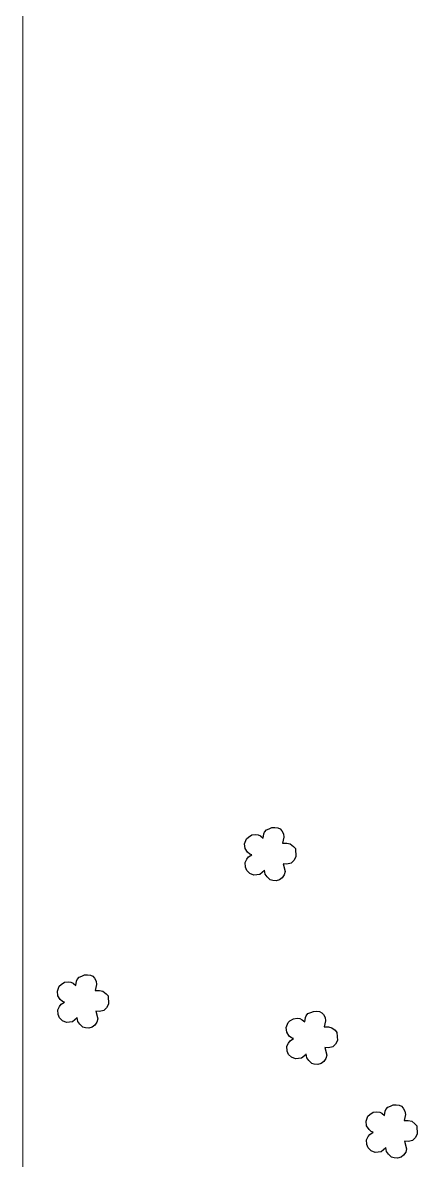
# Model space of a CAD drawing. Extents: x 716959 to 722209, y 7802738 to 7810162.
# Drawn here: x 720400 to 720701, y 7807612 to 7808481 of the extents above; entities that cross this region are included whole.
import ezdxf

# ---------------------------------------------------------------- set-up
doc = ezdxf.new("R2010")
doc.units = 0
doc.linetypes.add('CONTINUO', pattern=[0])
doc.layers.add('_SIMBOLO ARVORE', color=118, linetype='Continuous')
doc.layers.add('MALHA', color=253, linetype='Continuous', lineweight=13)

msp = doc.modelspace()

# ---------------------------------------------------------------- linework, layer by layer
at = {"layer": '_SIMBOLO ARVORE', "linetype": 'CONTINUO'}
for points in [[(720584.53, 7807833.17, 0), (720581.01, 7807830.22, 0), (720576.54, 7807829.7, 0), (720573.35, 7807830.94, 0), (720571.09, 7807833.16, 0), (720570.15, 7807835.71, 0), (720569.9, 7807839.47, 0), (720571.12, 7807841.84, 0), (720572.41, 7807843.6, 0), (720574.98, 7807845.35, 0), (720573.34, 7807845.87, 0), (720571.73, 7807847.2, 0), (720569.83, 7807850.2, 0), (720569.48, 7807853.77, 0), (720570.85, 7807857.48, 0), (720572.3, 7807858.81, 0), (720574.92, 7807860.42, 0), (720577.68, 7807860.79, 0), (720579.89, 7807860.47, 0), (720581.63, 7807859.66, 0), (720583.54, 7807857.96, 0), (720584.12, 7807861.22, 0), (720584.6, 7807862.52, 0), (720586.03, 7807864.33, 0), (720588.16, 7807865.11, 0), (720590.23, 7807866.03, 0), (720592.57, 7807866.24, 0), (720594.77, 7807865.93, 0), (720596.57, 7807864.98, 0), (720597.9, 7807863.54, 0), (720599.06, 7807861.24, 0), (720599.52, 7807858.68, 0), (720598.46, 7807854.11, 0), (720601.66, 7807854.16, 0), (720604.31, 7807853.53, 0), (720606.8, 7807851.55, 0), (720608.18, 7807849.97, 0), (720608.56, 7807843.69, 0), (720607.01, 7807840.87, 0), (720604.97, 7807839, 0), (720601.75, 7807838.14, 0), (720598.92, 7807838.39, 0), (720600.43, 7807832.52, 0), (720599.74, 7807830.02, 0), (720598.04, 7807827.63, 0), (720596.17, 7807826.14, 0), (720593.52, 7807825.49, 0), (720590.89, 7807825.65, 0), (720588.91, 7807826.21, 0), (720586.65, 7807828.43, 0), (720585.11, 7807830.43, 0), (720584.64, 7807833.47, 0)], [(720441.46, 7807720.64, 0), (720437.94, 7807717.68, 0), (720433.47, 7807717.17, 0), (720430.28, 7807718.41, 0), (720428.02, 7807720.63, 0), (720427.09, 7807723.18, 0), (720426.83, 7807726.94, 0), (720428.05, 7807729.31, 0), (720429.34, 7807731.07, 0), (720431.91, 7807732.81, 0), (720430.28, 7807733.34, 0), (720428.66, 7807734.67, 0), (720426.76, 7807737.67, 0), (720426.42, 7807741.23, 0), (720427.79, 7807744.95, 0), (720429.23, 7807746.28, 0), (720431.86, 7807747.89, 0), (720434.62, 7807748.25, 0), (720436.82, 7807747.94, 0), (720438.56, 7807747.13, 0), (720440.48, 7807745.43, 0), (720441.05, 7807748.69, 0), (720441.54, 7807749.99, 0), (720442.96, 7807751.8, 0), (720445.09, 7807752.58, 0), (720447.17, 7807753.5, 0), (720449.5, 7807753.71, 0), (720451.71, 7807753.4, 0), (720453.5, 7807752.45, 0), (720454.83, 7807751.01, 0), (720456, 7807748.71, 0), (720456.45, 7807746.15, 0), (720455.39, 7807741.58, 0), (720458.59, 7807741.63, 0), (720461.24, 7807741, 0), (720463.73, 7807739.02, 0), (720465.11, 7807737.44, 0), (720465.49, 7807731.16, 0), (720463.95, 7807728.34, 0), (720461.9, 7807726.47, 0), (720458.68, 7807725.61, 0), (720455.85, 7807725.86, 0), (720457.36, 7807719.99, 0), (720456.67, 7807717.49, 0), (720454.97, 7807715.1, 0), (720453.11, 7807713.61, 0), (720450.45, 7807712.96, 0), (720447.82, 7807713.12, 0), (720445.85, 7807713.68, 0), (720443.58, 7807715.9, 0), (720442.05, 7807717.9, 0), (720441.57, 7807720.94, 0)], [(720616.33, 7807692.84, 0), (720612.8, 7807689.88, 0), (720608.33, 7807689.37, 0), (720605.14, 7807690.61, 0), (720602.88, 7807692.83, 0), (720601.95, 7807695.37, 0), (720601.69, 7807699.13, 0), (720602.91, 7807701.51, 0), (720604.2, 7807703.26, 0), (720606.78, 7807705.01, 0), (720605.14, 7807705.53, 0), (720603.52, 7807706.87, 0), (720601.62, 7807709.86, 0), (720601.28, 7807713.43, 0), (720602.65, 7807717.15, 0), (720604.09, 7807718.48, 0), (720606.72, 7807720.08, 0), (720609.48, 7807720.45, 0), (720611.68, 7807720.14, 0), (720613.42, 7807719.33, 0), (720615.34, 7807717.62, 0), (720615.91, 7807720.89, 0), (720616.4, 7807722.19, 0), (720617.83, 7807724, 0), (720619.95, 7807724.78, 0), (720622.03, 7807725.7, 0), (720624.36, 7807725.91, 0), (720626.57, 7807725.6, 0), (720628.36, 7807724.65, 0), (720629.69, 7807723.21, 0), (720630.86, 7807720.91, 0), (720631.31, 7807718.35, 0), (720630.25, 7807713.78, 0), (720633.45, 7807713.83, 0), (720636.1, 7807713.19, 0), (720638.59, 7807711.22, 0), (720639.97, 7807709.64, 0), (720640.35, 7807703.35, 0), (720638.81, 7807700.54, 0), (720636.76, 7807698.67, 0), (720633.54, 7807697.81, 0), (720630.71, 7807698.05, 0), (720632.22, 7807692.19, 0), (720631.53, 7807689.68, 0), (720629.83, 7807687.3, 0), (720627.97, 7807685.81, 0), (720625.31, 7807685.16, 0), (720622.68, 7807685.32, 0), (720620.71, 7807685.88, 0), (720618.44, 7807688.1, 0), (720616.91, 7807690.1, 0), (720616.43, 7807693.14, 0)], [(720677.26, 7807621.35, 0), (720673.74, 7807618.39, 0), (720669.27, 7807617.88, 0), (720666.08, 7807619.12, 0), (720663.82, 7807621.34, 0), (720662.88, 7807623.88, 0), (720662.63, 7807627.64, 0), (720663.85, 7807630.02, 0), (720665.14, 7807631.77, 0), (720667.71, 7807633.52, 0), (720666.07, 7807634.04, 0), (720664.46, 7807635.38, 0), (720662.55, 7807638.37, 0), (720662.21, 7807641.94, 0), (720663.58, 7807645.66, 0), (720665.03, 7807646.99, 0), (720667.65, 7807648.59, 0), (720670.41, 7807648.96, 0), (720672.62, 7807648.65, 0), (720674.36, 7807647.84, 0), (720676.27, 7807646.13, 0), (720676.85, 7807649.39, 0), (720677.33, 7807650.7, 0), (720678.76, 7807652.51, 0), (720680.89, 7807653.29, 0), (720682.96, 7807654.21, 0), (720685.3, 7807654.42, 0), (720687.5, 7807654.1, 0), (720689.3, 7807653.16, 0), (720690.63, 7807651.72, 0), (720691.79, 7807649.42, 0), (720692.25, 7807646.85, 0), (720691.19, 7807642.29, 0), (720694.39, 7807642.34, 0), (720697.03, 7807641.7, 0), (720699.53, 7807639.73, 0), (720700.91, 7807638.15, 0), (720701.29, 7807631.86, 0), (720699.74, 7807629.05, 0), (720697.7, 7807627.18, 0), (720694.48, 7807626.32, 0), (720691.65, 7807626.56, 0), (720693.16, 7807620.69, 0), (720692.47, 7807618.19, 0), (720690.77, 7807615.81, 0), (720688.9, 7807614.32, 0), (720686.25, 7807613.67, 0), (720683.62, 7807613.82, 0), (720681.64, 7807614.39, 0), (720679.38, 7807616.61, 0), (720677.84, 7807618.61, 0), (720677.37, 7807621.65, 0)]]:
    msp.add_polyline3d(points, dxfattribs=at)
at = {"layer": 'MALHA', "elevation": 1127.39}
msp.add_lwpolyline([(720400, 7808716.79), (720400, 7807472.83)], dxfattribs=at)

doc.saveas('drawing.dxf')
